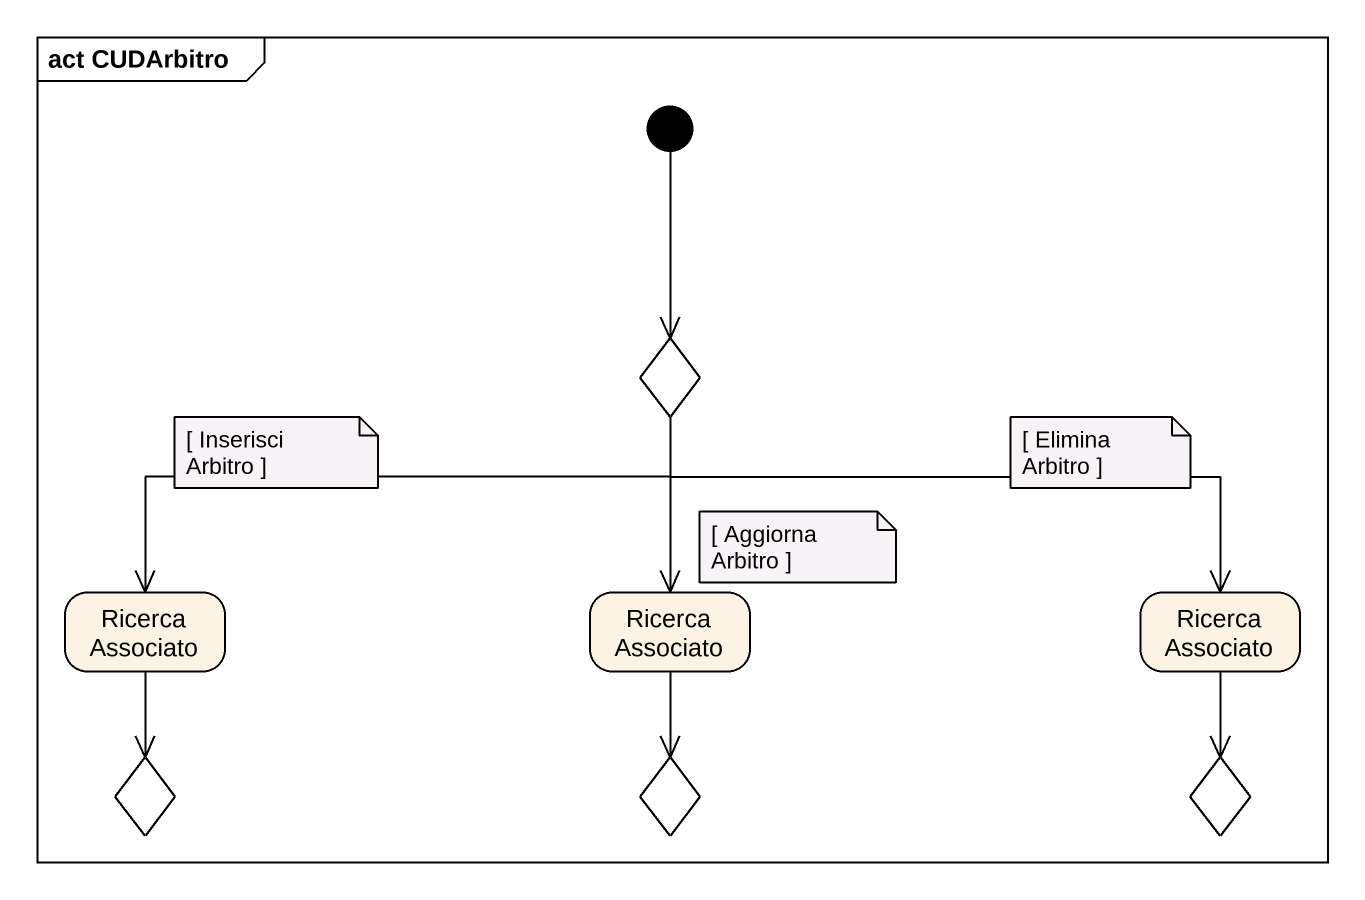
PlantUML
@startuml
mainframe act CUDArbitro
hide empty description
state choice1 <<choice>>
state RicercaAssociato
state "RicercaAssociato" as RicercaAssociato_2
state "RicercaAssociato" as RicercaAssociato_3
state choice2 <<choice>>
state choice3 <<choice>>
state choice4 <<choice>>
[*] --> choice1
choice1 -left-> RicercaAssociato
choice1 --> RicercaAssociato_2
choice1 -right-> RicercaAssociato_3
RicercaAssociato --> choice2
RicercaAssociato_2 --> choice3
RicercaAssociato_3 --> choice4
note as N1
  [ Inserisci Arbitro ]
end note
note as N2
  [ Elimina Arbitro ]
end note
note as N3
  [ Aggiorna Arbitro ]
end note
@enduml
